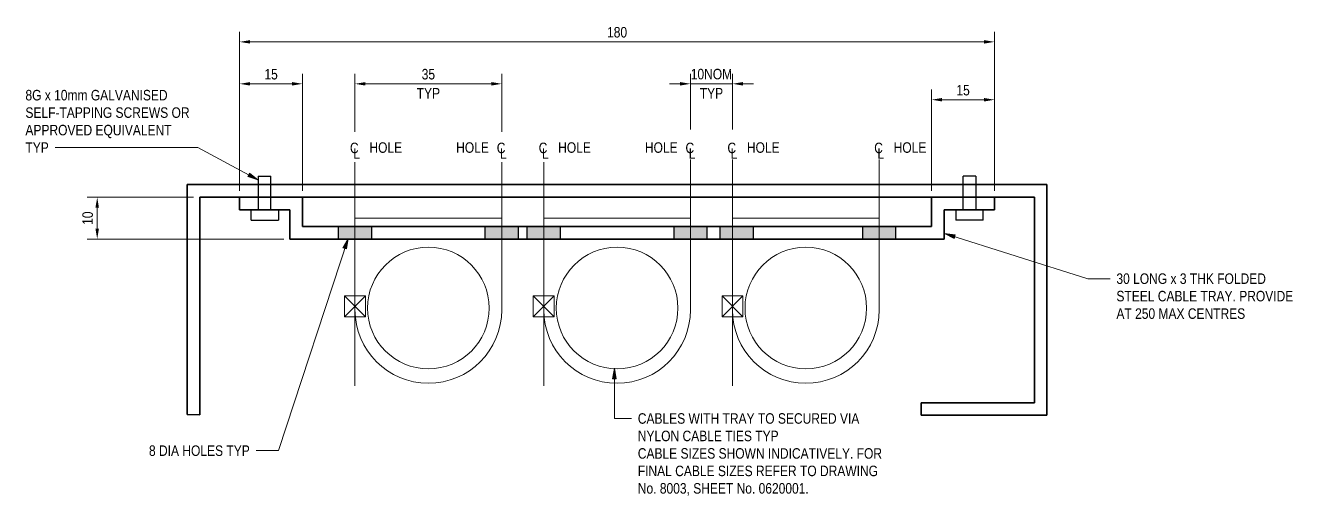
# Model space of a CAD drawing. Header units: metres. Extents: x 5.83 to 10.65, y 0.97 to 2.67.
# Drawn here: x 10.1862 to 10.4893, y 1.977 to 2.089 of the extents above; entities that cross this region are included whole.
import ezdxf

# ---------------------------------------------------------------- set-up
doc = ezdxf.new("R2010")
doc.units = ezdxf.units.M
doc.linetypes.add('JacobsCenter', pattern=[0.015, 0.009, -0.0015, 0.003, -0.0015])
doc.layers.get('Defpoints').update_dxf_attribs({"color": 41})
for name, color, linetype, lineweight in [('A-ANNO-DIMS', 7, 'Continuous', 9), ('A-ANNO-NOTE', 7, 'Continuous', 9), ('A-DETL', 7, 'Continuous', 13), ('A-DETL-GENF', 7, 'Continuous', 9), ('G-ANNO-TEXT', 7, 'Continuous', 9)]:
    doc.layers.add(name, color=color, linetype=linetype, lineweight=lineweight)
doc.styles.add('Arial Narrow_1', font='ARIALN.TTF', dxfattribs={"height": 0.0025})
doc.dimstyles.new('Dimension_Standard_T__mm__3', dxfattribs={"dimscale": 0.3048, "dimtxt": 0.002559, "dimasz": 0.008202, "dimexe": 0.007874, "dimexo": 0.004921, "dimgap": 0.003281, "dimtad": 1, "dimdec": 0, "dimlfac": 1000, "dimzin": 0, "dimdsep": 46, "dimtxsty": 'Arial Narrow_1', "dimsah": 1, "dimcen": 0.09, "dimaunit": 1, "dimadec": 4, "dimazin": 0, "dimtfac": 1, "dimtdec": 4, "dimtix": 1, "dimtmove": 0, "dimatfit": 3, "dimfxl": 1, "dimtvp": 1, "dimtolj": 1, "dimtzin": 0, "dimlwd": 18, "dimlwe": 18, "dimarcsym": 2})

# ---------------------------------------------------------------- blocks, each defined once
blk = doc.blocks.new('DIMBLOCK25-DRG-2873236 - TYPICAL CABLE FIXING DETAIL')
at = {"layer": 'A-ANNO-DIMS', "color": 0, "lineweight": 18, "transparency": 16777216}
for p, q in [((10.23724, 2.04958), (10.23724, 2.08751)), ((10.41724, 2.04958), (10.41724, 2.08751)), ((10.23974, 2.08511), (10.41474, 2.08511))]:
    blk.add_line(p, q, dxfattribs=at)
at = {"layer": 'A-ANNO-DIMS', "color": 0, "transparency": 16777216}
for points in [[(10.23974, 2.08553), (10.23974, 2.0847), (10.23724, 2.08511)], [(10.41474, 2.08553), (10.41474, 2.0847), (10.41724, 2.08511)]]:
    blk.add_solid(points, dxfattribs=at)
at = {"layer": 'Defpoints', "color": 0, "transparency": 16777216}
for p in [(10.41724, 2.08511), (10.23724, 2.04808), (10.41724, 2.04808)]:
    blk.add_point(p, dxfattribs=at)
at = {"layer": 'A-ANNO-DIMS', "color": 0, "lineweight": 18, "transparency": 16777216, "insert": (10.32724, 2.08739), "char_height": 0.0025, "width": 0.005702, "attachment_point": 5, "style": 'Arial Narrow_1'}
blk.add_mtext('\\A1;180', dxfattribs=at)
blk = doc.blocks.new('DIMBLOCK26-DRG-2873236 - TYPICAL CABLE FIXING DETAIL')
at = {"layer": 'A-ANNO-DIMS', "color": 0, "lineweight": 18, "transparency": 16777216}
for p, q in [((10.23724, 2.04958), (10.23724, 2.07751)), ((10.25224, 2.04958), (10.25224, 2.07751)), ((10.23974, 2.07511), (10.24974, 2.07511))]:
    blk.add_line(p, q, dxfattribs=at)
at = {"layer": 'A-ANNO-DIMS', "color": 0, "transparency": 16777216}
for points in [[(10.23974, 2.07553), (10.23974, 2.0747), (10.23724, 2.07511)], [(10.24974, 2.07553), (10.24974, 2.0747), (10.25224, 2.07511)]]:
    blk.add_solid(points, dxfattribs=at)
at = {"layer": 'Defpoints', "color": 0, "transparency": 16777216}
for p in [(10.25224, 2.07511), (10.23724, 2.04808), (10.25224, 2.04808)]:
    blk.add_point(p, dxfattribs=at)
at = {"layer": 'A-ANNO-DIMS', "color": 0, "lineweight": 18, "transparency": 16777216, "insert": (10.24474, 2.07739), "char_height": 0.0025, "width": 0.0038013, "attachment_point": 5, "style": 'Arial Narrow_1'}
blk.add_mtext('\\A1;15', dxfattribs=at)
blk = doc.blocks.new('DIMBLOCK27-DRG-2873236 - TYPICAL CABLE FIXING DETAIL')
at = {"layer": 'A-ANNO-DIMS', "color": 0, "lineweight": 18, "transparency": 16777216}
for p, q in [((10.40224, 2.04958), (10.40224, 2.07372)), ((10.41724, 2.04958), (10.41724, 2.07372)), ((10.40474, 2.07132), (10.41474, 2.07132))]:
    blk.add_line(p, q, dxfattribs=at)
at = {"layer": 'A-ANNO-DIMS', "color": 0, "transparency": 16777216}
for points in [[(10.40474, 2.07173), (10.40474, 2.0709), (10.40224, 2.07132)], [(10.41474, 2.07173), (10.41474, 2.0709), (10.41724, 2.07132)]]:
    blk.add_solid(points, dxfattribs=at)
at = {"layer": 'Defpoints', "color": 0, "transparency": 16777216}
for p in [(10.41724, 2.07132), (10.40224, 2.04808), (10.41724, 2.04808)]:
    blk.add_point(p, dxfattribs=at)
at = {"layer": 'A-ANNO-DIMS', "color": 0, "lineweight": 18, "transparency": 16777216, "insert": (10.40974, 2.07359), "char_height": 0.0025, "width": 0.0038013, "attachment_point": 5, "style": 'Arial Narrow_1'}
blk.add_mtext('\\A1;15', dxfattribs=at)
blk = doc.blocks.new('DIMBLOCK28-DRG-2873236 - TYPICAL CABLE FIXING DETAIL')
at = {"layer": 'A-ANNO-DIMS', "color": 0, "lineweight": 18, "transparency": 16777216}
for p, q in [((10.26474, 2.06366), (10.26474, 2.07751)), ((10.29974, 2.06366), (10.29974, 2.07751)), ((10.26724, 2.07511), (10.29724, 2.07511))]:
    blk.add_line(p, q, dxfattribs=at)
at = {"layer": 'A-ANNO-DIMS', "color": 0, "transparency": 16777216}
for points in [[(10.26724, 2.07553), (10.26724, 2.0747), (10.26474, 2.07511)], [(10.29724, 2.07553), (10.29724, 2.0747), (10.29974, 2.07511)]]:
    blk.add_solid(points, dxfattribs=at)
at = {"layer": 'Defpoints', "color": 0, "transparency": 16777216}
for p in [(10.29974, 2.07511), (10.26474, 2.06216), (10.29974, 2.06216)]:
    blk.add_point(p, dxfattribs=at)
at = {"layer": 'A-ANNO-DIMS', "color": 0, "lineweight": 18, "transparency": 16777216, "char_height": 0.0025, "width": 0.0066767, "attachment_point": 5, "style": 'Arial Narrow_1'}
for s, insert in [('\\A1;35', (10.28224, 2.07739)), ('\\A1;TYP', (10.28224, 2.07286))]:
    blk.add_mtext(s, dxfattribs=dict(at, insert=insert))
blk = doc.blocks.new('DIMBLOCK29-DRG-2873236 - TYPICAL CABLE FIXING DETAIL')
at = {"layer": 'A-ANNO-DIMS', "color": 0, "lineweight": 18, "transparency": 16777216}
for p, q in [((10.34474, 2.06426), (10.34474, 2.07751)), ((10.35474, 2.06426), (10.35474, 2.07751)), ((10.34224, 2.07511), (10.33974, 2.07511)), ((10.34474, 2.07511), (10.35474, 2.07511)), ((10.35724, 2.07511), (10.35974, 2.07511))]:
    blk.add_line(p, q, dxfattribs=at)
at = {"layer": 'A-ANNO-DIMS', "color": 0, "transparency": 16777216}
for points in [[(10.34224, 2.07553), (10.34224, 2.0747), (10.34474, 2.07511)], [(10.35724, 2.07553), (10.35724, 2.0747), (10.35474, 2.07511)]]:
    blk.add_solid(points, dxfattribs=at)
at = {"layer": 'Defpoints', "color": 0, "transparency": 16777216}
for p in [(10.35474, 2.07511), (10.34474, 2.06276), (10.35474, 2.06276)]:
    blk.add_point(p, dxfattribs=at)
at = {"layer": 'A-ANNO-DIMS', "color": 0, "lineweight": 18, "transparency": 16777216, "char_height": 0.0025, "width": 0.0128173, "attachment_point": 5, "style": 'Arial Narrow_1'}
for s, insert in [('\\A1;10NOM', (10.34974, 2.07741)), ('\\A1;TYP', (10.34974, 2.07286))]:
    blk.add_mtext(s, dxfattribs=dict(at, insert=insert))
blk = doc.blocks.new('CS_Annot_Centreline Symbol1 - CS_Annot_Centreline Symbol-5070896-DRG-2873236 - TYPICAL CABLE FIXING DETAIL')
at = {"layer": 'A-ANNO-NOTE', "char_height": 0.0025, "attachment_point": 1, "style": 'Arial Narrow_1'}
for s, insert, width in [('C  ', (-0.00119, 0.00463), 0.0044093), ('L', (-0.00041, 0.00329), 0.0019241)]:
    blk.add_mtext(s, dxfattribs=dict(at, insert=insert, width=width))
blk = doc.blocks.new('CS_Annot_Centreline Symbol1 - CS_Annot_Centreline Symbol-5548884-DRG-2873236 - TYPICAL CABLE FIXING DETAIL')
at = {"layer": 'A-ANNO-NOTE', "char_height": 0.0025, "attachment_point": 1, "style": 'Arial Narrow_1'}
for s, insert, width in [('C  ', (-0.00119, 0.00463), 0.0044093), ('L', (-0.00041, 0.00329), 0.0019241)]:
    blk.add_mtext(s, dxfattribs=dict(at, insert=insert, width=width))
blk = doc.blocks.new('DIMBLOCK30-DRG-2873236 - TYPICAL CABLE FIXING DETAIL')
at = {"layer": 'A-ANNO-DIMS', "color": 0, "lineweight": 18, "transparency": 16777216}
for p, q in [((10.22625, 2.04808), (10.20088, 2.04808)), ((10.20328, 2.04058), (10.20328, 2.04558)), ((10.24774, 2.03808), (10.20088, 2.03808))]:
    blk.add_line(p, q, dxfattribs=at)
at = {"layer": 'A-ANNO-DIMS', "color": 0, "transparency": 16777216}
for points in [[(10.20286, 2.04558), (10.20369, 2.04558), (10.20328, 2.04808)], [(10.20286, 2.04058), (10.20369, 2.04058), (10.20328, 2.03808)]]:
    blk.add_solid(points, dxfattribs=at)
at = {"layer": 'Defpoints', "color": 0, "transparency": 16777216}
for p in [(10.20328, 2.04808), (10.22775, 2.04808), (10.24924, 2.03808)]:
    blk.add_point(p, dxfattribs=at)
at = {"layer": 'A-ANNO-DIMS', "color": 0, "lineweight": 18, "transparency": 16777216, "insert": (10.201, 2.04308), "char_height": 0.0025, "width": 0.0038013, "attachment_point": 5, "rotation": 90, "style": 'Arial Narrow_1'}
blk.add_mtext('\\A1;10', dxfattribs=at)

msp = doc.modelspace()

# ---------------------------------------------------------------- hatches: boundary and pattern name
at = {"layer": 'A-DETL-GENF', "true_color": 0xd8d8d8}
for points in [[(10.26874, 2.03808), (10.26874, 2.04108), (10.26074, 2.04108), (10.26074, 2.03808)], [(10.30374, 2.03808), (10.30374, 2.04108), (10.29574, 2.04108), (10.29574, 2.03808)], [(10.31374, 2.03808), (10.31374, 2.04108), (10.30574, 2.04108), (10.30574, 2.03808)], [(10.34874, 2.03808), (10.34874, 2.04108), (10.34074, 2.04108), (10.34074, 2.03808)], [(10.35974, 2.03808), (10.35974, 2.04108), (10.35174, 2.04108), (10.35174, 2.03808)], [(10.39374, 2.03808), (10.39374, 2.04108), (10.38574, 2.04108), (10.38574, 2.03808)]]:
    msp.add_hatch(color=254, dxfattribs=at).paths.add_polyline_path(points)
at = {"layer": 'G-ANNO-TEXT'}
for points in [[(10.24161, 2.05221), (10.23962, 2.05378), (10.2392, 2.05301)], [(10.26308, 2.03825), (10.26188, 2.03601), (10.26272, 2.03574)], [(10.40533, 2.03944), (10.40758, 2.03827), (10.40785, 2.03911)], [(10.32661, 2.00732), (10.32617, 2.00482), (10.32705, 2.00482)]]:
    msp.add_hatch(color=256, dxfattribs=at).paths.add_polyline_path(points)

# ---------------------------------------------------------------- linework, layer by layer
at = {"layer": 'A-DETL', "linetype": 'JacobsCenter', "lineweight": 9}
for p, q in [((10.26474, 2.03455), (10.26474, 2.05645)), ((10.29974, 2.03455), (10.29974, 2.05645)), ((10.30974, 2.03455), (10.30974, 2.05645)), ((10.34474, 2.03455), (10.34474, 2.05704)), ((10.35474, 2.03455), (10.35474, 2.05704)), ((10.38974, 2.03455), (10.38974, 2.05704))]:
    msp.add_line(p, q, dxfattribs=at)
at = {"layer": 'A-DETL', "lineweight": 25}
for p, q in [((10.24169, 2.05308), (10.24469, 2.05308)), ((10.24169, 2.05308), (10.24169, 2.04508)), ((10.24469, 2.04508), (10.24469, 2.05308)), ((10.41279, 2.05308), (10.40979, 2.05308)), ((10.40979, 2.04508), (10.40979, 2.05308)), ((10.41279, 2.05308), (10.41279, 2.04508)), ((10.23999, 2.04508), (10.24649, 2.04508)), ((10.23999, 2.04258), (10.23999, 2.04508)), ((10.24137, 2.04508), (10.24512, 2.04508)), ((10.24649, 2.04508), (10.24649, 2.04258)), ((10.41449, 2.04508), (10.40799, 2.04508)), ((10.40799, 2.04508), (10.40799, 2.04258)), ((10.41312, 2.04508), (10.40937, 2.04508)), ((10.41449, 2.04258), (10.41449, 2.04508)), ((10.23999, 2.04258), (10.24649, 2.04258)), ((10.26874, 2.04108), (10.26074, 2.04108)), ((10.26074, 2.04108), (10.26074, 2.03808)), ((10.26874, 2.03808), (10.26874, 2.04108)), ((10.30374, 2.04108), (10.29574, 2.04108)), ((10.29574, 2.04108), (10.29574, 2.03808)), ((10.30374, 2.03808), (10.30374, 2.04108)), ((10.31374, 2.04108), (10.30574, 2.04108)), ((10.30574, 2.04108), (10.30574, 2.03808)), ((10.31374, 2.03808), (10.31374, 2.04108)), ((10.34874, 2.04108), (10.34074, 2.04108)), ((10.34074, 2.04108), (10.34074, 2.03808)), ((10.34874, 2.03808), (10.34874, 2.04108)), ((10.35974, 2.04108), (10.35174, 2.04108)), ((10.35174, 2.04108), (10.35174, 2.03808)), ((10.35974, 2.03808), (10.35974, 2.04108)), ((10.39374, 2.04108), (10.38574, 2.04108)), ((10.38574, 2.04108), (10.38574, 2.03808)), ((10.39374, 2.03808), (10.39374, 2.04108)), ((10.41449, 2.04258), (10.40799, 2.04258)), ((10.26074, 2.03808), (10.26874, 2.03808)), ((10.29574, 2.03808), (10.30374, 2.03808)), ((10.30574, 2.03808), (10.31374, 2.03808)), ((10.34074, 2.03808), (10.34874, 2.03808)), ((10.35174, 2.03808), (10.35974, 2.03808)), ((10.38574, 2.03808), (10.39374, 2.03808))]:
    msp.add_line(p, q, dxfattribs=at)
at = {"layer": 'A-DETL', "lineweight": 35}
for p, q in [((10.22475, 1.99628), (10.22475, 2.05108)), ((10.22475, 2.05108), (10.42974, 2.05108)), ((10.42974, 1.99608), (10.42974, 2.05108)), ((10.22775, 2.04808), (10.42674, 2.04808)), ((10.22775, 1.99618), (10.22775, 2.04808)), ((10.23724, 2.04508), (10.23724, 2.04808)), ((10.25224, 2.04108), (10.25224, 2.04808)), ((10.40224, 2.04108), (10.40224, 2.04808)), ((10.41724, 2.04508), (10.41724, 2.04808)), ((10.42674, 1.99908), (10.42674, 2.04808)), ((10.23724, 2.04508), (10.24924, 2.04508)), ((10.24924, 2.03808), (10.24924, 2.04508)), ((10.41724, 2.04508), (10.40524, 2.04508)), ((10.40524, 2.03808), (10.40524, 2.04508)), ((10.25224, 2.04108), (10.40224, 2.04108)), ((10.24924, 2.03808), (10.40524, 2.03808)), ((10.39974, 1.99608), (10.39973, 1.99908)), ((10.39973, 1.99908), (10.42674, 1.99908)), ((10.22475, 1.99628), (10.22775, 1.99618)), ((10.39974, 1.99608), (10.42974, 1.99608))]:
    msp.add_line(p, q, dxfattribs=at)
at = {"layer": 'A-DETL', "color": 143, "true_color": 0x78aac8}
for p, q in [((10.26474, 2.04308), (10.26474, 2.00308)), ((10.26474, 2.04308), (10.29974, 2.04308)), ((10.29974, 2.04308), (10.29974, 2.02123)), ((10.30974, 2.04308), (10.30974, 2.00308)), ((10.30974, 2.04308), (10.34474, 2.04308)), ((10.34474, 2.04308), (10.34474, 2.02123)), ((10.35474, 2.04308), (10.35474, 2.00308)), ((10.35474, 2.04308), (10.38974, 2.04308)), ((10.38974, 2.04308), (10.38974, 2.02123)), ((10.26226, 2.02456), (10.26226, 2.01956)), ((10.26226, 2.02456), (10.26726, 2.02456)), ((10.26226, 2.02456), (10.26726, 2.01956)), ((10.26226, 2.01956), (10.26726, 2.02456)), ((10.26726, 2.01956), (10.26726, 2.02456)), ((10.30726, 2.02456), (10.30726, 2.01956)), ((10.30726, 2.02456), (10.31226, 2.02456)), ((10.30726, 2.02456), (10.31226, 2.01956)), ((10.30726, 2.01956), (10.31226, 2.02456)), ((10.31226, 2.01956), (10.31226, 2.02456)), ((10.35226, 2.02456), (10.35226, 2.01956)), ((10.35226, 2.02456), (10.35726, 2.02456)), ((10.35226, 2.02456), (10.35726, 2.01956)), ((10.35226, 2.01956), (10.35726, 2.02456)), ((10.35726, 2.01956), (10.35726, 2.02456)), ((10.26226, 2.01956), (10.26726, 2.01956)), ((10.30726, 2.01956), (10.31226, 2.01956)), ((10.35226, 2.01956), (10.35726, 2.01956))]:
    msp.add_line(p, q, dxfattribs=at)
for centre in [(10.28224, 2.02166), (10.32724, 2.02166), (10.37224, 2.02166)]:
    msp.add_circle(centre, 0.0145, dxfattribs=at)
for centre in [(10.28224, 2.02123), (10.32724, 2.02123), (10.37224, 2.02123)]:
    msp.add_arc(centre, 0.0175, 180, 0, dxfattribs=at)
at = {"layer": 'G-ANNO-TEXT'}
for p, q in [((10.2273, 2.05991), (10.19328, 2.05991)), ((10.24161, 2.05221), (10.2273, 2.05991)), ((10.23962, 2.05378), (10.2392, 2.05301)), ((10.2392, 2.05301), (10.24161, 2.05221)), ((10.24161, 2.05221), (10.23962, 2.05378)), ((10.26308, 2.03825), (10.24654, 1.98766)), ((10.26308, 2.03825), (10.26188, 2.03601)), ((10.26272, 2.03574), (10.26308, 2.03825)), ((10.40533, 2.03944), (10.40758, 2.03827)), ((10.40785, 2.03911), (10.40533, 2.03944)), ((10.40533, 2.03944), (10.43951, 2.02866)), ((10.40758, 2.03827), (10.40785, 2.03911)), ((10.26188, 2.03601), (10.26272, 2.03574)), ((10.43951, 2.02866), (10.4448, 2.02866)), ((10.32661, 2.00732), (10.32617, 2.00482)), ((10.32705, 2.00482), (10.32661, 2.00732)), ((10.32661, 2.00732), (10.32661, 1.99533)), ((10.32617, 2.00482), (10.32705, 2.00482)), ((10.32661, 1.99533), (10.33068, 1.99533)), ((10.24152, 1.98766), (10.24119, 1.98766)), ((10.24654, 1.98766), (10.24152, 1.98766))]:
    msp.add_line(p, q, dxfattribs=at)

# ---------------------------------------------------------------- block references
at = {"layer": 'A-ANNO-NOTE'}
for name, p in [('CS_Annot_Centreline Symbol1 - CS_Annot_Centreline Symbol-5070896-DRG-2873236 - TYPICAL CABLE FIXING DETAIL', (10.26474, 2.05645)), ('CS_Annot_Centreline Symbol1 - CS_Annot_Centreline Symbol-5548884-DRG-2873236 - TYPICAL CABLE FIXING DETAIL', (10.29974, 2.05645)), ('CS_Annot_Centreline Symbol1 - CS_Annot_Centreline Symbol-5070896-DRG-2873236 - TYPICAL CABLE FIXING DETAIL', (10.30974, 2.05645)), ('CS_Annot_Centreline Symbol1 - CS_Annot_Centreline Symbol-5548884-DRG-2873236 - TYPICAL CABLE FIXING DETAIL', (10.34474, 2.05645)), ('CS_Annot_Centreline Symbol1 - CS_Annot_Centreline Symbol-5070896-DRG-2873236 - TYPICAL CABLE FIXING DETAIL', (10.35474, 2.05645)), ('CS_Annot_Centreline Symbol1 - CS_Annot_Centreline Symbol-5070896-DRG-2873236 - TYPICAL CABLE FIXING DETAIL', (10.38974, 2.05645))]:
    msp.add_blockref(name, p, dxfattribs=at)

# ---------------------------------------------------------------- texts
at = {"layer": 'G-ANNO-TEXT', "char_height": 0.0025, "attachment_point": 1, "style": 'Arial Narrow_1', "bg_fill": 3, "box_fill_scale": 1, "bg_fill_color": 256, "bg_fill_transparency": 0}
for s, insert in [('8G x 10mm GALVANISED ', (10.18616, 2.07366)), ('SELF-TAPPING SCREWS OR ', (10.18616, 2.0695)), ('APPROVED EQUIVALENT ', (10.18616, 2.06533)), ('STEEL CABLE TRAY. PROVIDE ', (10.4463, 2.02575)), ('AT 250 MAX CENTRES', (10.4463, 2.02158)), ('NYLON CABLE TIES TYP', (10.33218, 1.99242)), ('8 DIA HOLES TYP', (10.21562, 1.98891)), ('CABLE SIZES SHOWN INDICATIVELY. FOR ', (10.33218, 1.98825)), ('FINAL CABLE SIZES REFER TO DRAWING ', (10.33218, 1.98408)), ('No. 8003, SHEET No. 0620001.', (10.33218, 1.97992))]:
    msp.add_mtext(s, dxfattribs=dict(at, insert=insert))

# ---------------------------------------------------------------- dimensions: what is measured, and where the dimension line sits
at = {"layer": 'A-ANNO-DIMS', "lineweight": 18}
for base, p1, p2, override, picture, middle in [((10.41724, 2.08511), (10.23724, 2.04808), (10.41724, 2.04808), {"dimpost": '<>', "dimfxl": 0.18}, 'DIMBLOCK25-DRG-2873236 - TYPICAL CABLE FIXING DETAIL', (10.32724, 2.08739)), ((10.25224, 2.07511), (10.23724, 2.04808), (10.25224, 2.04808), {"dimpost": '<>', "dimfxl": 0.015}, 'DIMBLOCK26-DRG-2873236 - TYPICAL CABLE FIXING DETAIL', (10.24474, 2.07739)), ((10.41724, 2.07132), (10.40224, 2.04808), (10.41724, 2.04808), {"dimpost": '<>', "dimfxl": 0.015}, 'DIMBLOCK27-DRG-2873236 - TYPICAL CABLE FIXING DETAIL', (10.40974, 2.07359))]:
    dim = msp.add_linear_dim(base=base, p1=p1, p2=p2, dimstyle='Dimension_Standard_T__mm__3', override=override, dxfattribs=at)
    dim.commit()
    dim.dimension.update_dxf_attribs({"geometry": picture, "text_midpoint": middle})
for base, p1, p2, override, picture, middle in [((10.29974, 2.07511), (10.26474, 2.06216), (10.29974, 2.06216), {"dimpost": '<>', "dimfxl": 0.035}, 'DIMBLOCK28-DRG-2873236 - TYPICAL CABLE FIXING DETAIL', (10.28224, 2.07511)), ((10.35474, 2.07511), (10.34474, 2.06276), (10.35474, 2.06276), {"dimpost": '<>NOM', "dimfxl": 0.01}, 'DIMBLOCK29-DRG-2873236 - TYPICAL CABLE FIXING DETAIL', (10.34974, 2.07511))]:
    dim = msp.add_linear_dim(base=base, p1=p1, p2=p2, text='<>\\XTYP', dimstyle='Dimension_Standard_T__mm__3', override=override, dxfattribs=at)
    dim.commit()
    dim.dimension.update_dxf_attribs({"geometry": picture, "text_midpoint": middle})
dim = msp.add_linear_dim(base=(10.20328, 2.04808), p1=(10.24924, 2.03808), p2=(10.22775, 2.04808), angle=90, dimstyle='Dimension_Standard_T__mm__3', override={"dimpost": '<>', "dimfxl": 0.023708}, dxfattribs=at)
dim.commit()
dim.dimension.update_dxf_attribs({"geometry": 'DIMBLOCK30-DRG-2873236 - TYPICAL CABLE FIXING DETAIL', "text_midpoint": (10.201, 2.04308)})

# ---------------------------------------------------------------- next in the draw order: texts
at = {"layer": 'A-ANNO-NOTE', "char_height": 0.0025, "attachment_point": 1, "style": 'Arial Narrow_1', "bg_fill": 3, "box_fill_scale": 1, "bg_fill_color": 256, "bg_fill_true_color": 13158600, "bg_fill_transparency": 0}
for insert in [(10.26819, 2.06117), (10.28887, 2.06117), (10.31319, 2.06117), (10.33387, 2.06117), (10.35819, 2.06117), (10.39319, 2.06117)]:
    msp.add_mtext('HOLE', dxfattribs=dict(at, insert=insert))
at = {"layer": 'G-ANNO-TEXT', "char_height": 0.0025, "attachment_point": 1, "style": 'Arial Narrow_1', "bg_fill": 3, "box_fill_scale": 1, "bg_fill_color": 256, "bg_fill_transparency": 0}
for s, insert in [('TYP', (10.18616, 2.06116)), ('30 LONG x 3 THK FOLDED ', (10.4463, 2.02991)), ('CABLES WITH TRAY TO SECURED VIA ', (10.33218, 1.99658))]:
    msp.add_mtext(s, dxfattribs=dict(at, insert=insert))

doc.saveas('drawing.dxf')
